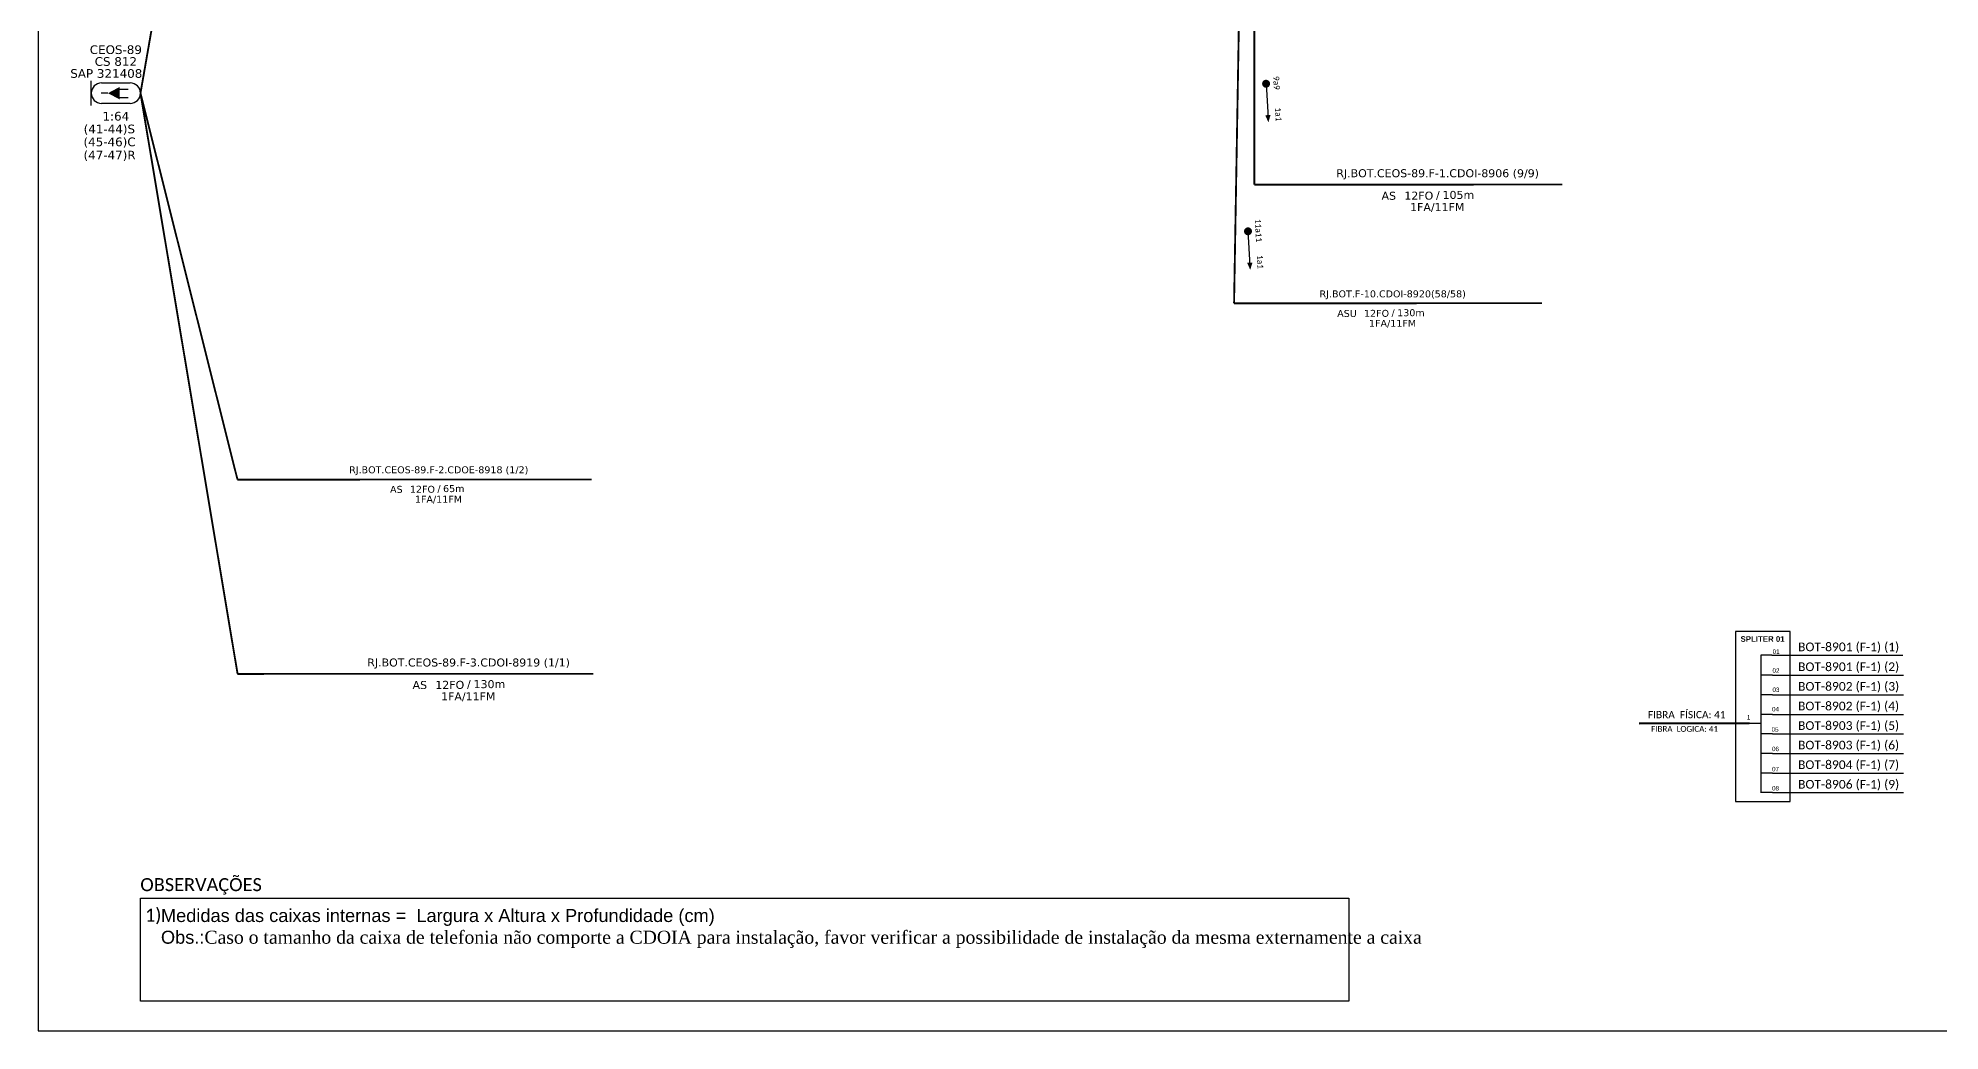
# Model space of a CAD drawing. Header units: metres. Extents: x -1286 to -445, y -500 to 94.
# Drawn here: x -1286.1 to -848.1, y -499.8 to -271.2 of the extents above; entities that cross this region are included whole.
import ezdxf
from ezdxf.enums import TextEntityAlignment as Align

# ---------------------------------------------------------------- set-up
doc = ezdxf.new("R2010")
doc.units = ezdxf.units.M
for name, color, linetype in [('20.4-CEOS', 1, 'Continuous'), ('CAP a instalar', 1, 'Continuous'), ('SETA', 7, 'Continuous')]:
    doc.layers.add(name, color=color, linetype=linetype)
doc.layers.add('40.1-ETIQUETAS', color=1, linetype='Continuous', lineweight=20)
doc.styles.add('ARIAL', font='arial.ttf')
doc.styles.add('siredit', font='verdana.ttf')
doc.styles.add('WMF-Calibri0', font='calibri.ttf')
doc.linetypes.add('FENCELINE1', pattern='A,0.25,-0.1,[133,ltypeshp.shx,S=0.1,R=0,X=-0.1,Y=0],-0.1,1', length=1.45)

# ---------------------------------------------------------------- blocks, each defined once
blk = doc.blocks.new('CEOS_RP_CT_DRT')
at = {"layer": '20.4-CEOS', "color": 0}
for p, q in [((-4.54, 1.19), (-1.19, 1.19)), ((-1.19, -1.19), (-4.54, -1.19))]:
    blk.add_line(p, q, dxfattribs=at)
for points in [[(-5.73, -1.43), (-5.73, 1.44)], [(-3.79, 0), (-4.59, 0)], [(-2.47, 0.48), (-1.45, 0.48)], [(-2.47, -0.52), (-1.45, -0.52)]]:
    blk.add_lwpolyline(points, dxfattribs=at)
blk.add_lwpolyline([(-3.79, 0, 0, 1.47, 0), (-2.41, 0, 1.47, 1.47, 0)], format="xyseb", dxfattribs=at)
for centre, start, end in [((-4.54, 0), 90, 270), ((-1.19, 0), 270, 90)]:
    blk.add_arc(centre, 1.19, start, end, dxfattribs=at)
at = {"layer": '20.4-CEOS', "color": 7, "style": 'siredit'}
for tag, p in [('Nº_DA_CEOS', (-2.86, 5.6)), ('LOCAL', (-2.86, 4.24)), ('SAP', (-2.86, 2.78)), ('RACIO_SPLITAGEM', (-2.86, -1.88)), ('FIBRAS_SPLITTER', (-2.86, -3.58)), ('RESERVA_FINAIS', (-2.86, -6.39)), ('FIBRAS_TOP_C', (-2.86, -5.08))]:
    blk.add_attdef(tag, text='', height=1.01, dxfattribs=at).set_placement(p, align=Align.TOP_CENTER)
blk = doc.blocks.new('ETIQUETA_RS5F')
at = {"layer": '40.1-ETIQUETAS', "color": 0, "style": 'siredit'}
blk.add_text('/', height=1.5, dxfattribs=at).set_placement((1.58, -1.95), align=Align.MIDDLE_RIGHT)
for tag, p in [('ETIQUETA_R_PRIMARIA', (1.21, 4.1)), ('ETIQUETA_R_SECUNDARIA', (1.21, 2.1)), ('F_ATIVAS/F_MORTAS', (1.14, -4.24))]:
    blk.add_attdef(tag, text='', height=1.5, dxfattribs=at).set_placement(p, align=Align.MIDDLE_CENTER)
for tag, p in [('TIPO_CABO', (-6.58, -2.12)), ('CAP_CABO', (0.4, -2.09))]:
    blk.add_attdef(tag, text='', height=1.5, dxfattribs=at).set_placement(p, align=Align.MIDDLE_RIGHT)
blk.add_attdef('METROS', text='', height=1.5, dxfattribs=at).set_placement((2.14, -1.95), align=Align.MIDDLE_LEFT)
for tag, p in [('FUSÃO_1', (0.85, -8.39)), ('FUSÃO_2', (0.85, -10.6)), ('FUSÃO_3', (0.85, -12.93)), ('FUSÃO_4', (0.85, -15.14)), ('FUSÃO_5', (0.85, -17.16))]:
    blk.add_attdef(tag, text='', height=1.5, dxfattribs=at).set_placement(p, align=Align.CENTER)

msp = doc.modelspace()

# ---------------------------------------------------------------- linework, layer by layer
at = {"color": 7, "linetype": 'Continuous'}
for p, q in [((-889.4, -413.29), (-889.4, -444.95)), ((-886.83, -413.29), (-889.4, -413.29)), ((-886.7, -417.87), (-889.27, -417.87)), ((-886.7, -422.38), (-889.27, -422.38)), ((-892.06, -428.91), (-889.41, -428.91)), ((-886.7, -426.92), (-889.27, -426.92)), ((-886.7, -431.41), (-889.27, -431.41)), ((-886.7, -435.91), (-889.27, -435.91)), ((-886.7, -440.42), (-889.27, -440.42)), ((-886.7, -444.92), (-889.27, -444.92))]:
    msp.add_line(p, q, dxfattribs=at)
at = {"color": 10, "linetype": 'Continuous'}
for p, q in [((-886.83, -413.29), (-856.67, -413.3)), ((-886.7, -417.87), (-856.54, -417.88)), ((-886.7, -422.37), (-856.54, -422.38)), ((-886.7, -426.91), (-856.54, -426.92)), ((-886.7, -431.4), (-856.54, -431.41)), ((-886.7, -435.9), (-856.54, -435.91)), ((-886.7, -440.41), (-856.54, -440.42)), ((-886.71, -444.92), (-856.54, -444.93))]:
    msp.add_line(p, q, dxfattribs=at)
at = {"color": 1, "linetype": 'Continuous', "lineweight": 60}
msp.add_line((-892.06, -428.91), (-917.42, -428.99), dxfattribs=at)
at = {"color": 0}
for p, q in [((-1262.5, -469.23), (-984.25, -469.23)), ((-1262.5, -492.93), (-1262.5, -469.23)), ((-984.25, -469.23), (-984.25, -492.93)), ((-984.25, -492.93), (-1262.5, -492.93))]:
    msp.add_line(p, q, dxfattribs=at)
msp.add_lwpolyline([(-1286.07, -499.81), (-445.07, -499.81), (-445.07, 94.19), (-1286.07, 94.19)], close=True)
at = {"color": 7, "const_width": 0.914}
for points in [[(-1003.32, -281.24, 1), (-1003.27, -282.15, 1)], [(-1007.49, -315.22, 1), (-1007.44, -316.13, 1)]]:
    msp.add_lwpolyline(points, format="xyb", close=True, dxfattribs=at)
at = {"color": 7}
msp.add_lwpolyline([(-895.21, -446.98), (-882.61, -446.98), (-882.61, -407.86), (-895.21, -407.86)], close=True, dxfattribs=at)
at = {"layer": 'CAP a instalar', "color": 7, "linetype": 'FENCELINE1', "ltscale": 6, "const_width": 0.427}
for points in [[(-1262.48, -283.87), (-1215.61, -15.11)], [(-1005.95, -58.76), (-1010.67, -332.26)], [(-1006.01, -58.59), (-1006, -304.94)], [(-1262.48, -283.87), (-1240.14, -372.85)], [(-1240.12, -417.59), (-1262.48, -283.87)], [(-1006, -304.94), (-935.09, -304.9)], [(-1010.67, -332.26), (-939.77, -332.22)], [(-1240.14, -372.85), (-1158.59, -372.82)], [(-1240.14, -417.59), (-1158.22, -417.56)]]:
    msp.add_lwpolyline(points, dxfattribs=at)
at = {"layer": 'SETA', "color": 7}
for points in [[(-1003.3, -281.69), (-1002.84, -289.54)], [(-1007.47, -315.67), (-1007.02, -323.52)]]:
    msp.add_lwpolyline(points, dxfattribs=at)
for points in [[(-1002.26, -288.88), (-1002.77, -290.58), (-1003.48, -288.95)], [(-1006.43, -322.86), (-1006.95, -324.56), (-1007.65, -322.93)]]:
    msp.add_solid(points, dxfattribs=at)

# ---------------------------------------------------------------- block references
at = {"layer": '20.4-CEOS', "color": 7}
ref = msp.add_blockref('CEOS_RP_CT_DRT', (-1262.48, -283.87), dxfattribs=dict(at, xscale=1.97683202902024, yscale=1.97683202902024, zscale=1.97683202902024))
ref.add_attrib('Nº_DA_CEOS', 'CEOS-89', dxfattribs={"color": 7, "height": 1.996, "style": 'siredit'}).set_placement((-1268.15, -272.85), align=Align.TOP_CENTER)
ref.add_attrib('LOCAL', 'CS 812', dxfattribs={"color": 7, "height": 1.996, "style": 'siredit'}).set_placement((-1268.15, -275.57), align=Align.TOP_CENTER)
ref.add_attrib('SAP', 'SAP 321408', dxfattribs={"color": 7, "height": 1.996, "style": 'siredit'}).set_placement((-1270.35, -278.33), align=Align.TOP_CENTER)
ref.add_attrib('RACIO_SPLITAGEM', '1:64', dxfattribs={"color": 7, "height": 1.996, "style": 'siredit'}).set_placement((-1268.15, -288.17), align=Align.TOP_CENTER)
ref.add_attrib('FIBRAS_SPLITTER', '(41-44)S', dxfattribs={"color": 7, "height": 1.996, "style": 'siredit'}).set_placement((-1269.65, -291.11), align=Align.TOP_CENTER)
ref.add_attrib('FIBRAS_TOP_C', '(45-46)C', dxfattribs={"color": 7, "height": 1.996, "style": 'siredit'}).set_placement((-1269.6, -294.08), align=Align.TOP_CENTER)
ref.add_attrib('RESERVA_FINAIS', '(47-47)R', dxfattribs={"color": 7, "height": 1.996, "style": 'siredit'}).set_placement((-1269.6, -297.13), align=Align.TOP_CENTER)
at = {"layer": '40.1-ETIQUETAS', "color": 7}
ref = msp.add_blockref('ETIQUETA_RS5F', (-965.25, -304.89), dxfattribs=dict(at, xscale=1.228277629769002, yscale=1.228277629769002, zscale=1.228277629769002))
ref.add_attrib('ETIQUETA_R_SECUNDARIA', 'RJ.BOT.CEOS-89.F-1.CDOI-8906 (9/9)', dxfattribs={"color": 0, "height": 1.8424, "style": 'siredit'}).set_placement((-963.8, -302.3), align=Align.MIDDLE_CENTER)
ref.add_attrib('TIPO_CABO', 'AS', dxfattribs={"color": 0, "height": 1.842, "style": 'siredit'}).set_placement((-973.38, -307.49), align=Align.MIDDLE_RIGHT)
ref.add_attrib('CAP_CABO', '12FO', dxfattribs={"color": 0, "height": 1.842, "style": 'siredit'}).set_placement((-964.8, -307.46), align=Align.MIDDLE_RIGHT)
ref.add_attrib('METROS', '105m ', dxfattribs={"color": 0, "height": 1.842, "style": 'siredit'}).set_placement((-962.66, -307.29), align=Align.MIDDLE_LEFT)
ref.add_attrib('F_ATIVAS/F_MORTAS', '1FA/11FM', dxfattribs={"color": 0, "height": 1.842, "style": 'siredit'}).set_placement((-963.89, -310.1), align=Align.MIDDLE_CENTER)
ref = msp.add_blockref('ETIQUETA_RS5F', (-1195.06, -372.84), dxfattribs=dict(at, xscale=1.066666666025396, yscale=1.066666666025396, zscale=1.066666666025396))
ref.add_attrib('ETIQUETA_R_SECUNDARIA', 'RJ.BOT.CEOS-89.F-2.CDOE-8918 (1/2)', dxfattribs={"color": 0, "height": 1.6, "style": 'siredit'}).set_placement((-1193.8, -370.59), align=Align.MIDDLE_CENTER)
ref.add_attrib('TIPO_CABO', 'AS', dxfattribs={"color": 0, "height": 1.6, "style": 'siredit'}).set_placement((-1202.12, -375.09), align=Align.MIDDLE_RIGHT)
ref.add_attrib('CAP_CABO', '12FO', dxfattribs={"color": 0, "height": 1.6, "style": 'siredit'}).set_placement((-1194.67, -375.07), align=Align.MIDDLE_RIGHT)
ref.add_attrib('METROS', '65m', dxfattribs={"color": 0, "height": 1.6, "style": 'siredit'}).set_placement((-1192.81, -374.92), align=Align.MIDDLE_LEFT)
ref.add_attrib('F_ATIVAS/F_MORTAS', '1FA/11FM', dxfattribs={"color": 0, "height": 1.6, "style": 'siredit'}).set_placement((-1193.87, -377.36), align=Align.MIDDLE_CENTER)
ref = msp.add_blockref('ETIQUETA_RS5F', (-1188.38, -417.54), dxfattribs=dict(at, xscale=1.228277629769002, yscale=1.228277629769002, zscale=1.228277629769002))
ref.add_attrib('ETIQUETA_R_SECUNDARIA', 'RJ.BOT.CEOS-89.F-3.CDOI-8919 (1/1)', dxfattribs={"color": 0, "height": 1.8424, "style": 'siredit'}).set_placement((-1186.93, -414.96), align=Align.MIDDLE_CENTER)
ref.add_attrib('TIPO_CABO', 'AS', dxfattribs={"color": 0, "height": 1.842, "style": 'siredit'}).set_placement((-1196.5, -420.14), align=Align.MIDDLE_RIGHT)
ref.add_attrib('CAP_CABO', '12FO', dxfattribs={"color": 0, "height": 1.842, "style": 'siredit'}).set_placement((-1187.93, -420.11), align=Align.MIDDLE_RIGHT)
ref.add_attrib('METROS', '130m ', dxfattribs={"color": 0, "height": 1.842, "style": 'siredit'}).set_placement((-1185.78, -419.94), align=Align.MIDDLE_LEFT)
ref.add_attrib('F_ATIVAS/F_MORTAS', '1FA/11FM', dxfattribs={"color": 0, "height": 1.842, "style": 'siredit'}).set_placement((-1187.01, -422.76), align=Align.MIDDLE_CENTER)

# ---------------------------------------------------------------- texts
at = {"style": 'WMF-Calibri0'}
msp.add_text('OBSERVAÇÕES', height=3, dxfattribs=at).set_placement((-1262.52, -467.61))
at = {"color": 7, "char_height": 1.3717, "width": 23.1905, "attachment_point": 5, "rotation": 273.2857}
for s, insert in [('\\C7;\\fCalibri|b0|i0|c0|p34;9a9', (-1000.9, -281.51)), ('\\C7;\\fCalibri|b0|i0|c0|p34;1a1', (-1000.48, -288.75)), ('{\\fCalibri|b0|i0|c0|p34;11a11}', (-1005.07, -315.49)), ('\\C7;\\fCalibri|b0|i0|c0|p34;1a1', (-1004.66, -322.73))]:
    msp.add_mtext(s, dxfattribs=dict(at, insert=insert))
at = {"attachment_point": 5}
for s, insert, char_height, width in [('{\\fArial|b1|i0|c0|p34;\\H1x;\\C10;SPLITER 01}', (-888.97, -409.56), 1.2943, 12.5986), ('\\C7;\\fCalibri|b0|i0|c0|p34;BOT-8901 (F-1) (1)', (-869.16, -411.58), 2, 52.114), ('\\C7;\\fArial|b0|i0|;\\H1.0273588255048;01 ', (-885.85, -412.46), 1.2943, 2.5957), ('\\C7;\\fCalibri|b0|i0|c0|p34;BOT-8901 (F-1) (2)', (-869.16, -416.16), 2, 52.114), ('\\C7;\\fArial|b0|i0|;\\H1.0273588255048;02 ', (-885.89, -416.83), 1.2943, 2.7401), ('{\\fCalibri|b0|i0|c0|p34;\\C1;BOT-8902 (F-1) (3)}', (-869.16, -420.67), 2, 52.114), ('\\C7;\\fArial|b0|i0|;\\H1.0273588255048;03 ', (-885.89, -421.24), 1.2943, 2.5197), ('{\\fCalibri|b0|i0|c0|p34;\\C1;BOT-8902 (F-1) (4)}', (-869.17, -425.2), 2, 52.114), ('\\C7;\\fCalibri|b0|i0|c0|p34;FIBRA  FÍSICA: 41', (-906.43, -426.98), 1.6667, 25.1972), ('\\C7;\\fArial|b0|i0|;\\H1.0273588255048;1', (-892.18, -427.58), 1.2943, 1.282), ('\\C7;\\fArial|b0|i0|;\\H1.0273588255048;04 ', (-886, -425.72), 1.2943, 2.7401), ('\\C7;\\fCalibri|b0|i0|c0|p34;BOT-8903 (F-1) (5)', (-869.17, -429.7), 2, 52.114), ('\\C7;\\fCalibri|b0|i0|c0|p34;FIBRA  LOGICA: 41', (-906.94, -430.26), 1.3334, 25.1972), ('\\C7;\\fArial|b0|i0|;\\H1.0273588255048;05 ', (-886.1, -430.39), 1.2943, 3.37), ('\\C7;\\fCalibri|b0|i0|c0|p34;BOT-8903 (F-1) (6)', (-869.17, -434.19), 2, 52.114), ('\\C7;\\fArial|b0|i0|;\\H1.0273588255048;06 ', (-886, -434.87), 1.2943, 2.7401), ('\\C7;\\fCalibri|b0|i0|c0|p34;BOT-8904 (F-1) (7)', (-869.17, -438.71), 2, 52.114), ('\\C7;\\fArial|b0|i0|;\\H1.0273588255048;07 ', (-886, -439.51), 1.2943, 2.7401), ('\\C7;\\fCalibri|b0|i0|c0|p34;BOT-8906 (F-1) (9)', (-869.16, -443.22), 2, 52.114), ('\\C7;\\fArial|b0|i0|;\\H1.0273588255048;08 ', (-886, -443.92), 1.2943, 2.7401)]:
    msp.add_mtext(s, dxfattribs=dict(at, insert=insert, char_height=char_height, width=width))
at = {"char_height": 3, "width": 277.1819, "attachment_point": 1}
for s, insert, style in [('1)', (-1261.44, -471.63), 'WMF-Calibri0'), ('Medidas das caixas internas =  Largura x Altura x Profundidade (cm)\\PObs.:{\\fTimes New Roman|b0|i0|c0|p16;Caso o tamanho da caixa de telefonia não comporte a CDOIA para instalação, favor verificar a possibilidade de instalação da mesma externamente a caixa}', (-1257.77, -471.72), 'ARIAL')]:
    msp.add_mtext(s, dxfattribs=dict(at, insert=insert, style=style))
at = {"layer": '40.1-ETIQUETAS', "color": 7, "style": 'siredit'}
for s, p in [('RJ.BOT.F-10.CDOI-8920(58/58)', (-974.14, -330.08)), ('1FA/11FM', (-974.18, -336.86))]:
    msp.add_text(s, height=1.6, dxfattribs=at).set_placement(p, align=Align.MIDDLE_CENTER)
for s, p in [('ASU', (-982.42, -334.59)), ('12FO', (-974.97, -334.56)), ('/', (-973.68, -334.42))]:
    msp.add_text(s, height=1.6, dxfattribs=at).set_placement(p, align=Align.MIDDLE_RIGHT)
msp.add_text('130m', height=1.6, dxfattribs=at).set_placement((-973.11, -334.42), align=Align.MIDDLE_LEFT)

doc.saveas('drawing.dxf')
